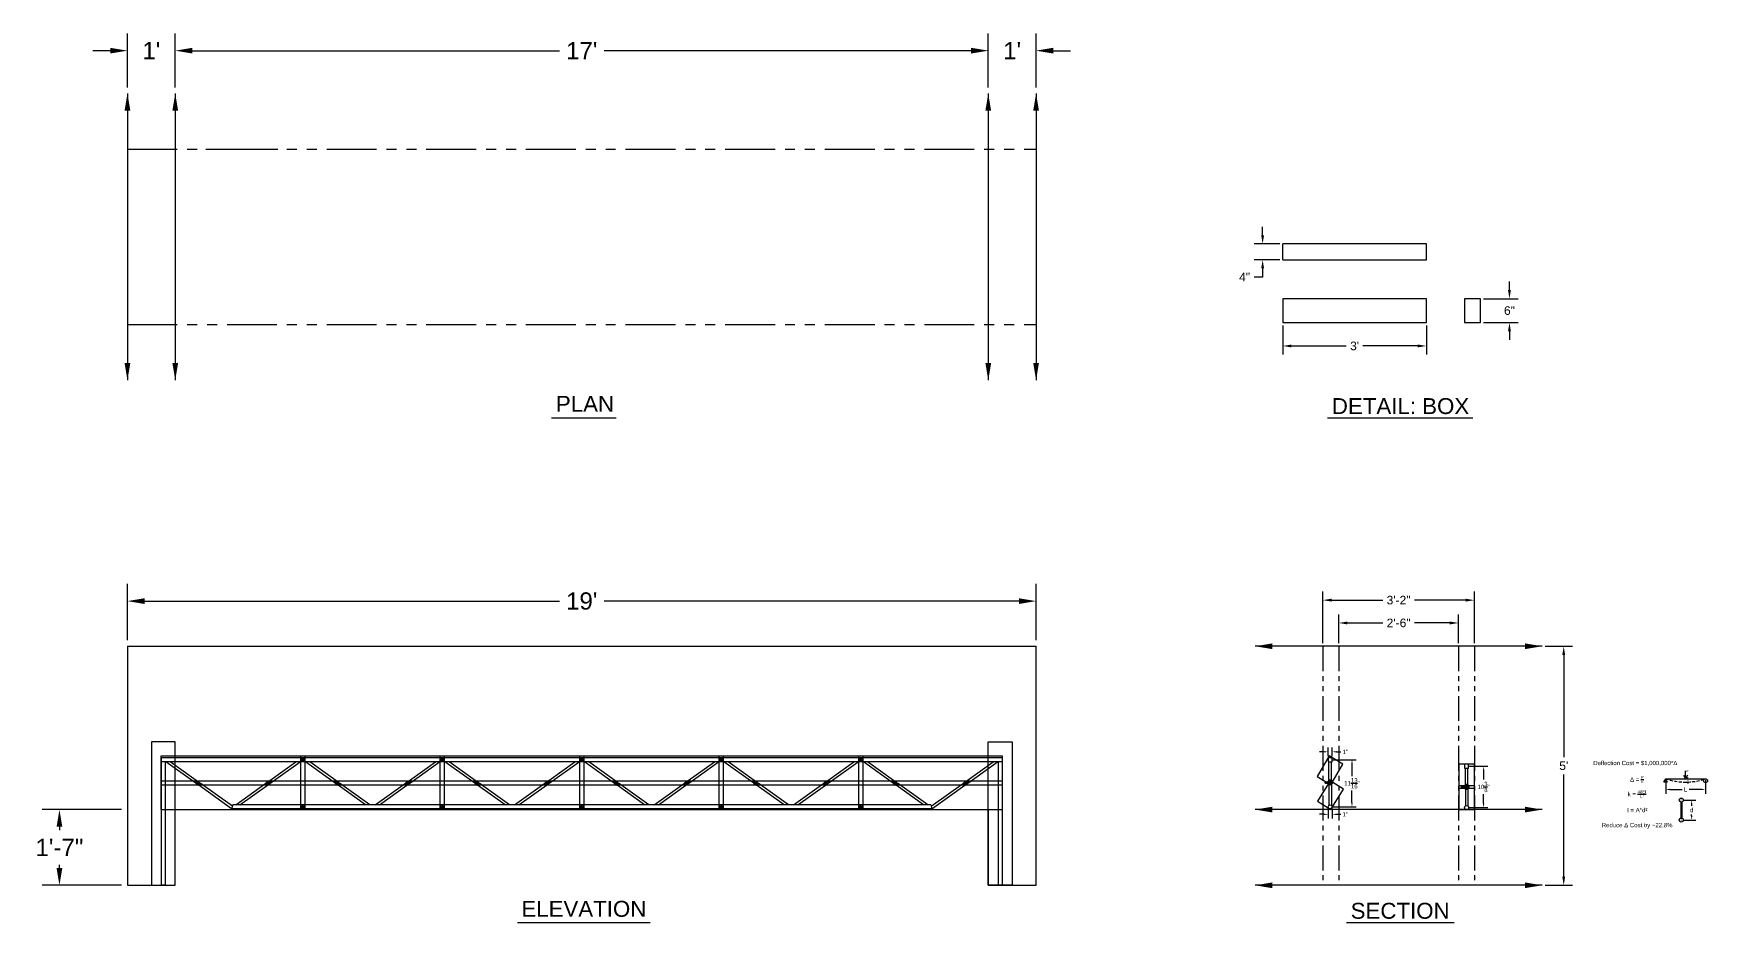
# Model space of a CAD drawing. Header units: inches. Extents: x -24 to 1089, y -9 to 214.
# Drawn here: x 669.2 to 1089.2, y -9.3 to 213.8 of the extents above; entities that cross this region are included whole.
import ezdxf

# ---------------------------------------------------------------- set-up
doc = ezdxf.new("R2010")
doc.units = ezdxf.units.IN
doc.header["$MEASUREMENT"] = 0
doc.linetypes.add('HIDDEN', pattern=[0.375, 0.25, -0.125])
doc.linetypes.add('PHANTOM2', pattern=[1.25, 0.625, -0.125, 0.125, -0.125, 0.125, -0.125])
for name, color, linetype in [('Bolt', 150, 'Continuous'), ('Box', 170, 'Continuous'), ('Chords', 10, 'Continuous'), ('Decking', 12, 'Continuous'), ('DeflPts', 130, 'Continuous'), ('Dims', 252, 'Continuous'), ('Laterals', 40, 'Continuous'), ('Legs', 32, 'Continuous'), ('Limits', 200, 'Continuous'), ('LoadPts', 90, 'Continuous'), ('Tendons', 20, 'Continuous'), ('Webbing', 50, 'Continuous')]:
    doc.layers.add(name, color=color, linetype=linetype)
doc.styles.add('ATTR', font='romans.shx', dxfattribs={"width": 0.8, "height": 0.011646})
doc.styles.get("Standard").update_dxf_attribs({"font": 'arial.ttf'})
doc.dimstyles.new('DimBig', dxfattribs={"dimtxt": 0.18, "dimasz": 0.18, "dimexe": 0.18, "dimexo": 0.0625, "dimgap": 0.09, "dimtad": 0, "dimtih": 1, "dimtoh": 1, "dimdec": 4, "dimzin": 0, "dimdsep": 46, "dimtxsty": 'Standard', "dimcen": 0.09, "dimadec": 0, "dimazin": 0, "dimtfac": 1, "dimtdec": 4, "dimtofl": 0, "dimtmove": 0, "dimatfit": 3, "dimfxl": 1, "dimtolj": 1, "dimtzin": 0, "dimarcsym": 0})

# ---------------------------------------------------------------- blocks, each defined once
blk = doc.blocks.new('*D27')
at = {"layer": 'Defpoints', "color": 0, "transparency": 16777216}
for p in [(1026.72, 65.84), (996.72, 60), (1026.72, 60)]:
    blk.add_point(p, dxfattribs=at)
at = {"layer": 'Dims', "color": 0, "lineweight": -2, "transparency": 16777216}
for p, q in [((996.72, 60.75), (996.72, 68)), ((1026.72, 60.75), (1026.72, 68)), ((998.88, 65.84), (1007.75, 65.84)), ((1024.56, 65.84), (1015.69, 65.84))]:
    blk.add_line(p, q, dxfattribs=at)
at = {"layer": 'Dims', "color": 0, "transparency": 16777216}
for points in [[(998.88, 66.2), (998.88, 65.48), (996.72, 65.84)], [(1024.56, 66.2), (1024.56, 65.48), (1026.72, 65.84)]]:
    blk.add_solid(points, dxfattribs=at)
at = {"layer": 'Dims', "color": 0, "transparency": 16777216, "insert": (1011.72, 65.84), "char_height": 2.16, "attachment_point": 5}
blk.add_mtext('\\A1;2\'-6"', dxfattribs=at)
blk = doc.blocks.new('*D28')
at = {"layer": 'Defpoints', "color": 0, "transparency": 16777216}
for p in [(1030.72, 71.57), (992.72, 60), (1030.72, 60)]:
    blk.add_point(p, dxfattribs=at)
at = {"layer": 'Dims', "color": 0, "lineweight": -2, "transparency": 16777216}
for p, q in [((992.72, 60.75), (992.72, 73.73)), ((994.88, 71.57), (1007.77, 71.57)), ((1028.56, 71.57), (1015.67, 71.57)), ((1030.72, 60.75), (1030.72, 73.73))]:
    blk.add_line(p, q, dxfattribs=at)
at = {"layer": 'Dims', "color": 0, "transparency": 16777216}
for points in [[(994.88, 71.93), (994.88, 71.21), (992.72, 71.57)], [(1028.56, 71.93), (1028.56, 71.21), (1030.72, 71.57)]]:
    blk.add_solid(points, dxfattribs=at)
at = {"layer": 'Dims', "color": 0, "transparency": 16777216, "insert": (1011.72, 71.57), "char_height": 2.16, "attachment_point": 5}
blk.add_mtext('\\A1;3\'-2"', dxfattribs=at)
blk = doc.blocks.new('*D31')
at = {"layer": 'Defpoints', "color": 0, "transparency": 16777216}
for p in [(920.75, 71.33), (692.75, 60), (920.75, 60)]:
    blk.add_point(p, dxfattribs=at)
at = {"layer": 'Dims', "color": 0, "lineweight": -2, "transparency": 16777216}
for p, q in [((692.75, 61.5), (692.75, 75.65)), ((920.75, 61.5), (920.75, 75.65)), ((697.07, 71.33), (801.13, 71.33)), ((916.43, 71.33), (812.38, 71.33))]:
    blk.add_line(p, q, dxfattribs=at)
at = {"layer": 'Dims', "color": 0, "transparency": 16777216}
for points in [[(697.07, 72.05), (697.07, 70.61), (692.75, 71.33)], [(916.43, 72.05), (916.43, 70.61), (920.75, 71.33)]]:
    blk.add_solid(points, dxfattribs=at)
at = {"layer": 'Dims', "color": 0, "transparency": 16777216, "insert": (806.75, 71.33), "char_height": 4.32, "attachment_point": 5}
blk.add_mtext("\\A1;19'", dxfattribs=at)
blk = doc.blocks.new('*D18')
at = {"layer": 'Defpoints', "color": 0, "transparency": 16777216}
for p in [(675.69, 19), (692.75, 19), (692.75, 0)]:
    blk.add_point(p, dxfattribs=at)
at = {"layer": 'Dims', "color": 0, "lineweight": -2, "transparency": 16777216}
for p, q in [((691.25, 19), (671.37, 19)), ((675.69, 14.68), (675.69, 13.83)), ((675.69, 4.32), (675.69, 5.17)), ((691.25, 0), (671.37, 0))]:
    blk.add_line(p, q, dxfattribs=at)
at = {"layer": 'Dims', "color": 0, "transparency": 16777216}
for points in [[(674.97, 14.68), (676.41, 14.68), (675.69, 19)], [(674.97, 4.32), (676.41, 4.32), (675.69, 0)]]:
    blk.add_solid(points, dxfattribs=at)
at = {"layer": 'Dims', "color": 0, "transparency": 16777216, "insert": (675.69, 9.5), "char_height": 4.32, "attachment_point": 5}
blk.add_mtext('\\A1;1\'-7"', dxfattribs=at)
blk = doc.blocks.new('*D20')
at = {"layer": 'Defpoints', "color": 0, "transparency": 16777216}
for p in [(1047.72, 60), (1047.72, 0), (1053.15, 0)]:
    blk.add_point(p, dxfattribs=at)
at = {"layer": 'Dims', "color": 0, "lineweight": -2, "transparency": 16777216}
for p, q in [((1048.47, 60), (1055.31, 60)), ((1053.15, 57.84), (1053.15, 32.18)), ((1053.15, 2.16), (1053.15, 27.82)), ((1048.47, 0), (1055.31, 0))]:
    blk.add_line(p, q, dxfattribs=at)
at = {"layer": 'Dims', "color": 0, "transparency": 16777216}
for points in [[(1052.79, 57.84), (1053.51, 57.84), (1053.15, 60)], [(1052.79, 2.16), (1053.51, 2.16), (1053.15, 0)]]:
    blk.add_solid(points, dxfattribs=at)
at = {"layer": 'Dims', "color": 0, "transparency": 16777216, "insert": (1053.15, 30), "char_height": 2.16, "attachment_point": 5}
blk.add_mtext("\\A1;5'", dxfattribs=at)
blk = doc.blocks.new('*D21')
at = {"layer": 'Defpoints', "color": 0, "transparency": 16777216}
for p in [(908.75, 209.49), (704.75, 198.76), (908.75, 198.76)]:
    blk.add_point(p, dxfattribs=at)
at = {"layer": 'Dims', "color": 0, "lineweight": -2, "transparency": 16777216}
for p, q in [((704.75, 200.26), (704.75, 213.81)), ((908.75, 200.26), (908.75, 213.81)), ((709.07, 209.49), (801.13, 209.49)), ((904.43, 209.49), (812.38, 209.49))]:
    blk.add_line(p, q, dxfattribs=at)
at = {"layer": 'Dims', "color": 0, "transparency": 16777216}
for points in [[(709.07, 210.21), (709.07, 208.77), (704.75, 209.49)], [(904.43, 210.21), (904.43, 208.77), (908.75, 209.49)]]:
    blk.add_solid(points, dxfattribs=at)
at = {"layer": 'Dims', "color": 0, "transparency": 16777216, "insert": (806.75, 209.49), "char_height": 4.32, "attachment_point": 5}
blk.add_mtext("\\A1;17'", dxfattribs=at)
blk = doc.blocks.new('*D22')
at = {"layer": 'Defpoints', "color": 0, "transparency": 16777216}
for p in [(920.75, 209.49), (908.75, 198.76), (920.75, 198.76)]:
    blk.add_point(p, dxfattribs=at)
at = {"layer": 'Dims', "color": 0, "lineweight": -2, "transparency": 16777216}
for p, q in [((908.75, 200.26), (908.75, 213.81)), ((920.75, 200.26), (920.75, 213.81)), ((904.43, 209.49), (900.11, 209.49)), ((925.07, 209.49), (929.39, 209.49))]:
    blk.add_line(p, q, dxfattribs=at)
at = {"layer": 'Dims', "color": 0, "transparency": 16777216}
for points in [[(904.43, 210.21), (904.43, 208.77), (908.75, 209.49)], [(925.07, 210.21), (925.07, 208.77), (920.75, 209.49)]]:
    blk.add_solid(points, dxfattribs=at)
at = {"layer": 'Dims', "color": 0, "transparency": 16777216, "insert": (914.75, 209.49), "char_height": 4.32, "attachment_point": 5}
blk.add_mtext("\\A1;1'", dxfattribs=at)
blk = doc.blocks.new('*D23')
at = {"layer": 'Defpoints', "color": 0, "transparency": 16777216}
for p in [(704.75, 209.49), (692.75, 198.76), (704.75, 198.76)]:
    blk.add_point(p, dxfattribs=at)
at = {"layer": 'Dims', "color": 0, "lineweight": -2, "transparency": 16777216}
for p, q in [((692.75, 200.26), (692.75, 213.81)), ((704.75, 200.26), (704.75, 213.81)), ((688.43, 209.49), (684.11, 209.49)), ((709.07, 209.49), (713.39, 209.49))]:
    blk.add_line(p, q, dxfattribs=at)
at = {"layer": 'Dims', "color": 0, "transparency": 16777216}
for points in [[(688.43, 210.21), (688.43, 208.77), (692.75, 209.49)], [(709.07, 210.21), (709.07, 208.77), (704.75, 209.49)]]:
    blk.add_solid(points, dxfattribs=at)
at = {"layer": 'Dims', "color": 0, "transparency": 16777216, "insert": (698.75, 209.49), "char_height": 4.32, "attachment_point": 5}
blk.add_mtext("\\A1;1'", dxfattribs=at)
blk = doc.blocks.new('*D24')
at = {"layer": 'Defpoints', "color": 0, "transparency": 16777216}
for p in [(1032.26, 147.24), (1032.26, 141.24), (1039.53, 141.24)]:
    blk.add_point(p, dxfattribs=at)
at = {"layer": 'Dims', "color": 0, "lineweight": -2, "transparency": 16777216}
for p, q in [((1039.53, 149.4), (1039.53, 151.56)), ((1033.01, 147.24), (1041.69, 147.24)), ((1033.01, 141.24), (1041.69, 141.24)), ((1039.53, 139.08), (1039.53, 136.92))]:
    blk.add_line(p, q, dxfattribs=at)
at = {"layer": 'Dims', "color": 0, "transparency": 16777216}
for points in [[(1039.17, 149.4), (1039.89, 149.4), (1039.53, 147.24)], [(1039.17, 139.08), (1039.89, 139.08), (1039.53, 141.24)]]:
    blk.add_solid(points, dxfattribs=at)
at = {"layer": 'Dims', "color": 0, "transparency": 16777216, "insert": (1039.53, 144.24), "char_height": 2.16, "attachment_point": 5}
blk.add_mtext('\\A1;6"', dxfattribs=at)
blk = doc.blocks.new('*D25')
at = {"layer": 'Defpoints', "color": 0, "transparency": 16777216}
for p in [(982.68, 141.24), (1018.68, 141.24), (1018.68, 135.37)]:
    blk.add_point(p, dxfattribs=at)
at = {"layer": 'Dims', "color": 0, "lineweight": -2, "transparency": 16777216}
for p, q in [((982.68, 140.49), (982.68, 133.21)), ((1018.68, 140.49), (1018.68, 133.21)), ((984.84, 135.37), (998.6, 135.37)), ((1016.52, 135.37), (1002.75, 135.37))]:
    blk.add_line(p, q, dxfattribs=at)
at = {"layer": 'Dims', "color": 0, "transparency": 16777216}
for points in [[(984.84, 135.73), (984.84, 135.01), (982.68, 135.37)], [(1016.52, 135.73), (1016.52, 135.01), (1018.68, 135.37)]]:
    blk.add_solid(points, dxfattribs=at)
at = {"layer": 'Dims', "color": 0, "transparency": 16777216, "insert": (1000.68, 135.37), "char_height": 2.16, "attachment_point": 5}
blk.add_mtext("\\A1;3'", dxfattribs=at)
blk = doc.blocks.new('*D26')
at = {"layer": 'Defpoints', "color": 0, "transparency": 16777216}
for p in [(982.68, 160.98), (977.6, 156.98), (982.68, 156.98)]:
    blk.add_point(p, dxfattribs=at)
at = {"layer": 'Dims', "color": 0, "lineweight": -2, "transparency": 16777216}
for p, q in [((977.6, 163.14), (977.6, 165.3)), ((981.93, 160.98), (975.44, 160.98)), ((981.93, 156.98), (975.44, 156.98)), ((977.6, 152.66), (975.44, 152.66)), ((977.6, 154.82), (977.6, 152.66))]:
    blk.add_line(p, q, dxfattribs=at)
at = {"layer": 'Dims', "color": 0, "transparency": 16777216}
for points in [[(977.24, 163.14), (977.96, 163.14), (977.6, 160.98)], [(977.24, 154.82), (977.96, 154.82), (977.6, 156.98)]]:
    blk.add_solid(points, dxfattribs=at)
at = {"layer": 'Dims', "color": 0, "transparency": 16777216, "insert": (973.07, 152.66), "char_height": 2.16, "attachment_point": 5}
blk.add_mtext('\\A1;4"', dxfattribs=at)
blk = doc.blocks.new('boxshort')
at = {"layer": 'Box'}
for p, q in [((-2, 3), (-2, -3)), ((2, 3), (-2, 3)), ((2, -3), (2, 3)), ((-2, -3), (2, -3))]:
    blk.add_line(p, q, dxfattribs=at)
blk = doc.blocks.new('boxlong')
at = {"layer": 'Box'}
for p, q in [((18, 3), (-18, 3)), ((-18, 3), (-18, -3)), ((18, -3), (18, 3)), ((-18, -3), (18, -3))]:
    blk.add_line(p, q, dxfattribs=at)
blk = doc.blocks.new('boxmedium')
at = {"layer": 'Box'}
for p, q in [((18, 2), (-18, 2)), ((-18, -2), (-18, 2)), ((18, -2), (18, 2)), ((-18, -2), (18, -2))]:
    blk.add_line(p, q, dxfattribs=at)
blk = doc.blocks.new('bolt')
for p, q in [((-0.268, -0.24375), (-0.268, 0.24375)), ((-0.238, 0.1625), (-0.02975, 0.1625)), ((-0.03, -0.325), (-0.03, 0.325)), ((0, 0.25625), (-0.03, 0.25625)), ((0, 0.1875), (1.45, 0.1875)), ((0.5, 0.1875), (0.5, -0.1875)), ((1.45, -0.1875), (1.45, 0.1875)), ((1.45, 0.1875), (1.5, 0.1375)), ((1.5, 0.1375), (1.5, -0.1375)), ((-0.238, -0.1625), (-0.02975, -0.1625)), ((0, -0.25625), (-0.03, -0.25625)), ((1.45, -0.1875), (0, -0.1875)), ((1.5, -0.1375), (1.45, -0.1875))]:
    blk.add_line(p, q)
at = {"linetype": 'HIDDEN'}
for p, q in [((1.448697, 0.1375), (0.5, 0.1375)), ((0.5, -0.1375), (1.448697, -0.1375))]:
    blk.add_line(p, q, dxfattribs=at)
for points in [[(-0.238, 0.325), (-0.03, 0.325)], [(0, 0.25625), (0, -0.25625)], [(-0.03, -0.325), (-0.238, -0.325)]]:
    blk.add_lwpolyline(points)
for centre, radius, start, end in [((0.1871, 0), 0.4551, 159.08, 200.92), ((-0.142974, 0.24375), 0.125025, 139.4683, 220.5318), ((-0.142974, -0.24375), 0.125025, 139.4683, 220.5317)]:
    blk.add_arc(centre, radius, start, end)
at = {"style": 'ATTR', "width": 0.8, "flags": 9}
blk.add_attdef('ESTCODE', (0, 0), '', height=0.000254, dxfattribs=at)
blk = doc.blocks.new('nut')
at = {"layer": 'Bolt'}
for p, q in [((0, -0.24), (0, 0.24)), ((0.03, 0.32), (0.3, 0.32)), ((0.3, 0.16), (0.03, 0.16)), ((0.33, -0.24), (0.33, 0.24)), ((0.03, -0.16), (0.3, -0.16)), ((0.3, -0.32), (0.03, -0.32))]:
    blk.add_line(p, q, dxfattribs=at)
for centre, radius, start, end in [((0.13, 0.24), 0.125, 139.4683, 220.5318), ((0.46, 0), 0.455, 159.08, 200.92), ((0.2, 0.24), 0.125, 319.4682, 40.5317), ((-0.13, 0), 0.455, 339.08, 20.92), ((0.13, -0.24), 0.125, 139.4683, 220.5317), ((0.2, -0.24), 0.125, 319.4683, 40.5317)]:
    blk.add_arc(centre, radius, start, end, dxfattribs=at)
blk = doc.blocks.new('*D34')
at = {"layer": 'Defpoints', "color": 0, "transparency": 16777216}
for p in [(1028.79, 29.87), (1028.79, 19.5), (1033.05, 19.5)]:
    blk.add_point(p, dxfattribs=at)
at = {"layer": 'Dims', "color": 0, "lineweight": -2, "transparency": 16777216}
for p, q in [((1029.16, 29.87), (1034.13, 29.87)), ((1033.05, 28.79), (1033.05, 26.52)), ((1033.05, 20.58), (1033.05, 22.85)), ((1029.16, 19.5), (1034.13, 19.5))]:
    blk.add_line(p, q, dxfattribs=at)
at = {"layer": 'Dims', "color": 0, "transparency": 16777216}
for points in [[(1032.87, 28.79), (1033.23, 28.79), (1033.05, 29.87)], [(1032.87, 20.58), (1033.23, 20.58), (1033.05, 19.5)]]:
    blk.add_solid(points, dxfattribs=at)
at = {"layer": 'Dims', "color": 0, "transparency": 16777216, "insert": (1033.05, 24.68), "char_height": 1.08, "attachment_point": 5}
blk.add_mtext('\\A1;10{\\H1.000000x;\\S3/8;}"', dxfattribs=at)
blk = doc.blocks.new('*D35')
at = {"layer": 'Defpoints', "color": 0, "transparency": 16777216}
for p in [(994.56, 31.51), (994.56, 19.69), (1000.02, 19.69)]:
    blk.add_point(p, dxfattribs=at)
at = {"layer": 'Dims', "color": 0, "lineweight": -2, "transparency": 16777216}
for p, q in [((994.94, 31.51), (1001.1, 31.51)), ((1000.02, 30.43), (1000.02, 27.42)), ((1000.02, 20.77), (1000.02, 23.78)), ((994.94, 19.69), (1001.1, 19.69))]:
    blk.add_line(p, q, dxfattribs=at)
at = {"layer": 'Dims', "color": 0, "transparency": 16777216}
for points in [[(999.84, 30.43), (1000.2, 30.43), (1000.02, 31.51)], [(999.84, 20.77), (1000.2, 20.77), (1000.02, 19.69)]]:
    blk.add_solid(points, dxfattribs=at)
at = {"layer": 'Dims', "color": 0, "transparency": 16777216, "insert": (1000.02, 25.6), "char_height": 1.08, "attachment_point": 5}
blk.add_mtext('\\A1;11{\\H1.000000x;\\S13/16;}"', dxfattribs=at)
blk = doc.blocks.new('*D39')
at = {"layer": 'DeflPts', "color": 0, "lineweight": -2, "transparency": 16777216}
for p, q in [((1083.79, 26.73), (1084.47, 26.73)), ((1083.79, 25.89), (1084.47, 25.89)), ((1084.29, 26.91), (1084.29, 27.09)), ((1084.29, 25.71), (1084.29, 25.53))]:
    blk.add_line(p, q, dxfattribs=at)
at = {"layer": 'DeflPts', "color": 0, "transparency": 16777216}
for points in [[(1084.26, 26.91), (1084.32, 26.91), (1084.29, 26.73)], [(1084.26, 25.71), (1084.32, 25.71), (1084.29, 25.89)]]:
    blk.add_solid(points, dxfattribs=at)
at = {"layer": 'Defpoints', "color": 0, "transparency": 16777216}
for p in [(1083.73, 26.73), (1083.73, 25.89), (1084.29, 25.89)]:
    blk.add_point(p, dxfattribs=at)
at = {"layer": 'DeflPts', "color": 0, "transparency": 16777216, "insert": (1084.29, 26.31), "char_height": 0.5, "attachment_point": 5}
blk.add_mtext('\\A1;Δ', dxfattribs=at)
blk = doc.blocks.new('*D42')
at = {"layer": 'Defpoints', "color": 0, "transparency": 16777216}
for p in [(1078.73, 26.73), (1088.73, 26.73), (1088.73, 24.06)]:
    blk.add_point(p, dxfattribs=at)
at = {"layer": 'Dims', "color": 0, "lineweight": -2, "transparency": 16777216}
for p, q in [((1078.73, 26.36), (1078.73, 22.98)), ((1088.73, 26.36), (1088.73, 22.98)), ((1079.81, 24.06), (1082.85, 24.06)), ((1087.65, 24.06), (1084.61, 24.06))]:
    blk.add_line(p, q, dxfattribs=at)
at = {"layer": 'Dims', "color": 0, "transparency": 16777216}
for points in [[(1079.81, 24.24), (1079.81, 23.88), (1078.73, 24.06)], [(1087.65, 24.24), (1087.65, 23.88), (1088.73, 24.06)]]:
    blk.add_solid(points, dxfattribs=at)
at = {"layer": 'Dims', "color": 0, "transparency": 16777216, "insert": (1083.73, 24.06), "char_height": 1.08, "attachment_point": 5}
blk.add_mtext('\\A1;L', dxfattribs=at)
blk = doc.blocks.new('*D43')
at = {"layer": 'Chords', "color": 0, "lineweight": -2, "transparency": 16777216}
for p, q in [((1083.02, 21.38), (1086.33, 21.38)), ((1085.25, 20.3), (1085.25, 19.97)), ((1085.25, 17.46), (1085.25, 17.79)), ((1083.02, 16.38), (1086.33, 16.38))]:
    blk.add_line(p, q, dxfattribs=at)
at = {"layer": 'Chords', "color": 0, "transparency": 16777216}
for points in [[(1085.07, 20.3), (1085.43, 20.3), (1085.25, 21.38)], [(1085.07, 17.46), (1085.43, 17.46), (1085.25, 16.38)]]:
    blk.add_solid(points, dxfattribs=at)
at = {"layer": 'Defpoints', "color": 0, "transparency": 16777216}
for p in [(1082.64, 21.38), (1082.64, 16.38), (1085.25, 16.38)]:
    blk.add_point(p, dxfattribs=at)
at = {"layer": 'Chords', "color": 0, "transparency": 16777216, "insert": (1085.25, 18.88), "char_height": 1.08, "attachment_point": 5}
blk.add_mtext('\\A1;d', dxfattribs=at)
blk = doc.blocks.new('0d375 Bolt Hexfinished Pv')
blk.add_lwpolyline([(0, 0.325), (0.281458, 0.1625), (0.281458, -0.1625), (0, -0.325), (-0.281458, -0.1625), (-0.281458, 0.1625)], close=True)
for radius in [0.281459, 0.1875]:
    blk.add_circle((0, 0), radius)
for start, end in [(159.2494, 186.8604), (113.1597, 137.2755), (66.27382, 91.43475), (25.01643, 44.54282), (340.6969, 5.1062), (206.8165, 228.1121), (247.7162, 270.4735), (295.5824, 320.2457)]:
    blk.add_arc((0, 0), 0.158445, start, end)
blk.add_point((0, 0))
at = {"style": 'ATTR', "width": 0.8, "flags": 9}
blk.add_attdef('ESTCODE', (0, 0), '', height=0.000163, dxfattribs=at)
blk = doc.blocks.new('*D45')
at = {"layer": 'Defpoints', "color": 0, "transparency": 16777216}
for p in [(994.06, 32.01), (995.06, 33.5), (995.06, 32.01)]:
    blk.add_point(p, dxfattribs=at)
at = {"layer": 'Dims', "color": 0, "lineweight": -2, "transparency": 16777216}
for p, q in [((994.06, 32.39), (994.06, 34.58)), ((995.06, 32.39), (995.06, 34.58)), ((992.98, 33.5), (991.9, 33.5)), ((996.14, 33.5), (997.22, 33.5))]:
    blk.add_line(p, q, dxfattribs=at)
at = {"layer": 'Dims', "color": 0, "transparency": 16777216}
for points in [[(992.98, 33.68), (992.98, 33.32), (994.06, 33.5)], [(996.14, 33.68), (996.14, 33.32), (995.06, 33.5)]]:
    blk.add_solid(points, dxfattribs=at)
at = {"layer": 'Dims', "color": 0, "transparency": 16777216, "insert": (998.33, 33.5), "char_height": 1.08, "attachment_point": 5}
blk.add_mtext('\\A1;1"', dxfattribs=at)
blk = doc.blocks.new('*D46')
at = {"layer": 'Defpoints', "color": 0, "transparency": 16777216}
for p in [(994.06, 19.72), (995.06, 19.69), (995.06, 17.81)]:
    blk.add_point(p, dxfattribs=at)
at = {"layer": 'Dims', "color": 0, "lineweight": -2, "transparency": 16777216}
for p, q in [((992.98, 17.81), (991.9, 17.81)), ((994.06, 19.35), (994.06, 16.73)), ((995.06, 19.31), (995.06, 16.73)), ((996.14, 17.81), (997.22, 17.81))]:
    blk.add_line(p, q, dxfattribs=at)
at = {"layer": 'Dims', "color": 0, "transparency": 16777216}
for points in [[(992.98, 17.99), (992.98, 17.63), (994.06, 17.81)], [(996.14, 17.99), (996.14, 17.63), (995.06, 17.81)]]:
    blk.add_solid(points, dxfattribs=at)
at = {"layer": 'Dims', "color": 0, "transparency": 16777216, "insert": (998.33, 17.81), "char_height": 1.08, "attachment_point": 5}
blk.add_mtext('\\A1;1"', dxfattribs=at)

msp = doc.modelspace()

# ---------------------------------------------------------------- linework, layer by layer
at = {"layer": 'Box'}
for p, q in [((701.25262, 25.25041), (701.25262, 32.45276)), ((701.25262, 32.45276), (737.25262, 32.45276)), ((736.25262, 25.25041), (736.25262, 32.45276)), ((736.25262, 32.45276), (772.25262, 32.45276)), ((737.25262, 32.45276), (737.25262, 25.25041)), ((771.25262, 25.25041), (771.25262, 32.45276)), ((771.25262, 32.45276), (807.25262, 32.45276)), ((772.25262, 32.45276), (772.25262, 25.25041)), ((806.25262, 25.25041), (806.25262, 32.45276)), ((806.25262, 32.45276), (842.25262, 32.45276)), ((807.25262, 32.45276), (807.25262, 25.25041)), ((841.25262, 25.25041), (841.25262, 32.45276)), ((841.25262, 32.45276), (877.25262, 32.45276)), ((842.25262, 32.45276), (842.25262, 25.25041)), ((876.25262, 25.25041), (876.25262, 32.45276)), ((876.25262, 32.45276), (912.25262, 32.45276)), ((877.25262, 32.45276), (877.25262, 25.25041)), ((912.25262, 32.45276), (912.25262, 25.25041)), ((701.25262, 19), (701.25262, 26.20793)), ((701.25262, 26.20793), (737.25262, 26.20793)), ((701.25262, 25.25041), (737.25262, 25.25041)), ((736.25262, 19), (736.25262, 26.20793)), ((736.25262, 26.20793), (772.25262, 26.20793)), ((736.25262, 25.25041), (772.25262, 25.25041)), ((737.25262, 26.20793), (737.25262, 19)), ((771.25262, 19), (771.25262, 26.20793)), ((771.25262, 26.20793), (807.25262, 26.20793)), ((771.25262, 25.25041), (807.25262, 25.25041)), ((772.25262, 26.20793), (772.25262, 19)), ((806.25262, 19), (806.25262, 26.20793)), ((806.25262, 26.20793), (842.25262, 26.20793)), ((806.25262, 25.25041), (842.25262, 25.25041)), ((807.25262, 26.20793), (807.25262, 19)), ((841.25262, 19), (841.25262, 26.20793)), ((841.25262, 26.20793), (877.25262, 26.20793)), ((841.25262, 25.25041), (877.25262, 25.25041)), ((842.25262, 26.20793), (842.25262, 19)), ((876.25262, 19), (876.25262, 26.20793)), ((876.25262, 26.20793), (912.25262, 26.20793)), ((876.25262, 25.25041), (912.25262, 25.25041)), ((877.25262, 26.20793), (877.25262, 19)), ((912.25262, 26.20793), (912.25262, 19)), ((701.25262, 19), (737.25262, 19)), ((736.25262, 19), (772.25262, 19)), ((771.25262, 19), (807.25262, 19)), ((806.25262, 19), (842.25262, 19)), ((841.25262, 19), (877.25262, 19)), ((876.25262, 19), (912.25262, 19))]:
    msp.add_line(p, q, dxfattribs=at)
at = {"layer": 'Chords'}
for p, q in [((710.01473, 26.33472), (709.65068, 25.82669)), ((710.39529, 25.29313), (709.65068, 25.82669)), ((710.11633, 26.26192), (709.75229, 25.75388)), ((710.75933, 25.80116), (710.01473, 26.33472)), ((710.75933, 25.80116), (710.39529, 25.29313)), ((727.74591, 25.80116), (728.49051, 26.33472)), ((727.74591, 25.80116), (728.10995, 25.29313)), ((728.10995, 25.29313), (728.85455, 25.82669)), ((728.3889, 26.26192), (728.75294, 25.75388)), ((728.49051, 26.33472), (728.85455, 25.82669)), ((745.01473, 26.33472), (744.65068, 25.82669)), ((745.39529, 25.29313), (744.65068, 25.82669)), ((745.11633, 26.26192), (744.75229, 25.75388)), ((745.75933, 25.80116), (745.01473, 26.33472)), ((745.75933, 25.80116), (745.39529, 25.29313)), ((762.74591, 25.80116), (763.49051, 26.33472)), ((762.74591, 25.80116), (763.10995, 25.29313)), ((763.10995, 25.29313), (763.85455, 25.82669)), ((763.3889, 26.26192), (763.75294, 25.75388)), ((763.49051, 26.33472), (763.85455, 25.82669)), ((780.01473, 26.33472), (779.65068, 25.82669)), ((780.39529, 25.29313), (779.65068, 25.82669)), ((780.11633, 26.26192), (779.75229, 25.75388)), ((780.75933, 25.80116), (780.01473, 26.33472)), ((780.75933, 25.80116), (780.39529, 25.29313)), ((797.74591, 25.80116), (798.49051, 26.33472)), ((797.74591, 25.80116), (798.10995, 25.29313)), ((798.10995, 25.29313), (798.85455, 25.82669)), ((798.3889, 26.26192), (798.75294, 25.75388)), ((798.49051, 26.33472), (798.85455, 25.82669)), ((815.01473, 26.33472), (814.65068, 25.82669)), ((815.39529, 25.29313), (814.65068, 25.82669)), ((815.11633, 26.26192), (814.75229, 25.75388)), ((815.75933, 25.80116), (815.01473, 26.33472)), ((815.75933, 25.80116), (815.39529, 25.29313)), ((832.74591, 25.80116), (833.49051, 26.33472)), ((832.74591, 25.80116), (833.10995, 25.29313)), ((833.10995, 25.29313), (833.85455, 25.82669)), ((833.3889, 26.26192), (833.75294, 25.75388)), ((833.49051, 26.33472), (833.85455, 25.82669)), ((850.01473, 26.33472), (849.65068, 25.82669)), ((850.39529, 25.29313), (849.65068, 25.82669)), ((850.11633, 26.26192), (849.75229, 25.75388)), ((850.75933, 25.80116), (850.01473, 26.33472)), ((850.75933, 25.80116), (850.39529, 25.29313)), ((867.74591, 25.80116), (868.49051, 26.33472)), ((867.74591, 25.80116), (868.10995, 25.29313)), ((868.10995, 25.29313), (868.85455, 25.82669)), ((868.3889, 26.26192), (868.75294, 25.75388)), ((868.49051, 26.33472), (868.85455, 25.82669)), ((885.01473, 26.33472), (884.65068, 25.82669)), ((885.39529, 25.29313), (884.65068, 25.82669)), ((885.11633, 26.26192), (884.75229, 25.75388)), ((885.75933, 25.80116), (885.01473, 26.33472)), ((885.75933, 25.80116), (885.39529, 25.29313)), ((902.74591, 25.80116), (903.49051, 26.33472)), ((902.74591, 25.80116), (903.10995, 25.29313)), ((903.10995, 25.29313), (903.85455, 25.82669)), ((903.3889, 26.26192), (903.75294, 25.75388)), ((903.49051, 26.33472), (903.85455, 25.82669)), ((994.87598, 26.38663), (994.25098, 26.38663)), ((994.25098, 26.26163), (994.25098, 26.38663)), ((994.31348, 26.26163), (994.25098, 26.26163)), ((994.31348, 25.4706), (994.31348, 26.26163)), ((994.43848, 25.4706), (994.31348, 25.4706)), ((994.43848, 25.4706), (994.43848, 26.26163)), ((994.68848, 26.26163), (994.43848, 26.26163)), ((994.68848, 26.26163), (994.68848, 25.4706)), ((994.68848, 25.4706), (994.81348, 25.4706)), ((994.81348, 25.4706), (994.81348, 26.26163)), ((994.87598, 26.26163), (994.81348, 26.26163)), ((994.87598, 26.38663), (994.87598, 26.26163)), ((1029.10089, 25.2867), (1028.47589, 25.2867)), ((1028.47589, 25.1617), (1028.47589, 25.2867)), ((1029.10089, 25.2867), (1029.10089, 25.1617)), ((1028.53839, 25.1617), (1028.47589, 25.1617)), ((1028.53839, 24.37066), (1028.53839, 25.1617)), ((1028.66339, 24.37066), (1028.53839, 24.37066)), ((1028.66339, 24.37066), (1028.66339, 25.1617)), ((1028.91339, 25.1617), (1028.66339, 25.1617)), ((1028.91339, 25.1617), (1028.91339, 24.37066)), ((1028.91339, 24.37066), (1029.03839, 24.37066)), ((1029.03839, 24.37066), (1029.03839, 25.1617)), ((1029.10089, 25.1617), (1029.03839, 25.1617)), ((719.18987, 20.18895), (718.87258, 19.18895)), ((894.63265, 19.18895), (718.87258, 19.18895)), ((894.31537, 20.18895), (719.18987, 20.18895)), ((736.75262, 20.18895), (736.75262, 19.18895)), ((771.75262, 20.18895), (771.75262, 19.18895)), ((806.75262, 20.18895), (806.75262, 19.18895)), ((841.75262, 20.18895), (841.75262, 19.18895)), ((876.75262, 20.18895), (876.75262, 19.18895)), ((894.31537, 20.18895), (894.63265, 19.18895))]:
    msp.add_line(p, q, dxfattribs=at)
at = {"layer": 'Chords', "linetype": 'HIDDEN', "ltscale": 0.25}
for p, q in [((994.34473, 25.9706), (994.31348, 26.00185)), ((994.34473, 25.5956), (994.31348, 25.56435)), ((994.34473, 25.9706), (994.43848, 25.9706)), ((994.34473, 25.5956), (994.43848, 25.5956)), ((994.78223, 25.9706), (994.68848, 25.9706)), ((994.78223, 25.5956), (994.68848, 25.5956)), ((994.78223, 25.9706), (994.81348, 26.00185)), ((994.78223, 25.5956), (994.81348, 25.56435)), ((1028.56964, 24.87066), (1028.53839, 24.90191)), ((1028.56964, 24.49566), (1028.53839, 24.46441)), ((1028.56964, 24.87066), (1028.66339, 24.87066)), ((1028.56964, 24.49566), (1028.66339, 24.49566)), ((1029.00714, 24.87066), (1028.91339, 24.87066)), ((1029.00714, 24.49566), (1028.91339, 24.49566)), ((1029.00714, 24.87066), (1029.03839, 24.90191)), ((1029.00714, 24.49566), (1029.03839, 24.46441))]:
    msp.add_line(p, q, dxfattribs=at)
at = {"layer": 'Chords'}
for centre, radius in [((710.32329, 25.72917), 0.1875), ((728.18194, 25.72917), 0.1875), ((745.32329, 25.72917), 0.1875), ((763.18194, 25.72917), 0.1875), ((780.32329, 25.72917), 0.1875), ((798.18194, 25.72917), 0.1875), ((815.32329, 25.72917), 0.1875), ((833.18194, 25.72917), 0.1875), ((850.32329, 25.72917), 0.1875), ((868.18194, 25.72917), 0.1875), ((885.32329, 25.72917), 0.1875), ((903.18194, 25.72917), 0.1875), ((994.56348, 19.68895), 0.5), ((1028.78839, 19.49566), 0.5)]:
    msp.add_circle(centre, radius, dxfattribs=at)
at = {"layer": 'Decking'}
for p, q in [((912.25262, 32.01238), (701.25262, 32.01238)), ((701.25262, 32.01238), (701.25262, 31.01238)), ((912.25262, 31.01238), (701.25262, 31.01238)), ((736.75262, 32.01238), (736.75262, 31.01238)), ((771.75262, 32.01238), (771.75262, 31.01238)), ((806.75262, 32.01238), (806.75262, 31.01238)), ((841.75262, 32.01238), (841.75262, 31.01238)), ((876.75262, 32.01238), (876.75262, 31.01238)), ((912.25262, 32.01238), (912.25262, 31.01238)), ((994.06348, 32.01238), (994.06348, 31.01238)), ((995.06348, 32.01238), (994.06348, 32.01238)), ((994.06348, 31.01238), (995.06348, 31.01238)), ((995.06348, 31.01238), (995.06348, 32.01238)), ((1028.28839, 30.37066), (1028.28839, 29.37066)), ((1029.28839, 30.37066), (1028.28839, 30.37066)), ((1029.28839, 29.37066), (1029.28839, 30.37066)), ((1028.28839, 29.37066), (1029.28839, 29.37066))]:
    msp.add_line(p, q, dxfattribs=at)
at = {"layer": 'Dims'}
for p, q in [((799.16469, 117.33475), (815.38814, 117.33475)), ((993.90436, 117.33475), (1030.33986, 117.33475)), ((790.63432, -9.34945), (823.91851, -9.34945)), ((998.61951, -9.34945), (1025.62471, -9.34945))]:
    msp.add_line(p, q, dxfattribs=at)
at = {"layer": 'Laterals'}
for p, q in [((994.25098, 25.17956), (994.25098, 20.07927)), ((994.87598, 25.17956), (994.87598, 20.07927)), ((1028.47589, 24.07963), (1028.47589, 19.88597)), ((1029.10089, 24.07963), (1029.10089, 19.88597))]:
    msp.add_line(p, q, dxfattribs=at)
at = {"layer": 'Legs'}
for p, q in [((701.25262, 31.01238), (701.25262, 0)), ((702.25262, 31.01238), (702.25262, 0)), ((911.25262, 31.01238), (911.25262, 0)), ((912.25262, 31.01238), (912.25262, 0)), ((702.25262, 0), (701.25262, 0)), ((911.25262, 0), (912.25262, 0))]:
    msp.add_line(p, q, dxfattribs=at)
at = {"layer": 'Limits'}
for p, q in [((692.75262, 198.75928), (692.75262, 126.75928)), ((704.75262, 198.75928), (704.75262, 126.75928)), ((908.75262, 198.75928), (908.75262, 126.75928)), ((920.75262, 198.75928), (920.75262, 126.75928)), ((712.45317, 184.75928), (730.45317, 184.75928)), ((692.75262, 60), (920.75262, 60)), ((692.75262, 60), (692.75262, 0)), ((920.75262, 0), (920.75262, 60)), ((1047.72267, 60), (975.72267, 60)), ((704.75262, 0), (704.75262, 19)), ((704.75262, 19), (908.75262, 19)), ((908.75262, 19), (908.75262, 0)), ((1047.72267, 19), (975.72267, 19)), ((692.75262, 0), (704.75262, 0)), ((908.75262, 0), (920.75262, 0)), ((1047.72267, 0), (975.72267, 0))]:
    msp.add_line(p, q, dxfattribs=at)
at = {"layer": 'Limits', "linetype": 'PHANTOM2', "ltscale": 20}
for p, q in [((692.75262, 184.75928), (920.75262, 184.75928)), ((692.75262, 140.75928), (920.75262, 140.75928))]:
    msp.add_line(p, q, dxfattribs=at)
at = {"layer": 'Limits', "linetype": 'PHANTOM2', "ltscale": 10}
for p, q in [((992.72267, 60), (992.72267, 0)), ((996.72267, 60), (996.72267, 0)), ((1026.72267, 60), (1026.72267, 0)), ((1030.72267, 60), (1030.72267, 0))]:
    msp.add_line(p, q, dxfattribs=at)
at = {"layer": 'Limits'}
for points in [[(693.47262, 194.43928), (692.75262, 198.75928), (692.03262, 194.43928)], [(704.03262, 194.43928), (704.75262, 198.75928), (705.47262, 194.43928)], [(909.47262, 194.43928), (908.75262, 198.75928), (908.03262, 194.43928)], [(921.47262, 194.43928), (920.75262, 198.75928), (920.03262, 194.43928)], [(693.47262, 131.07928), (692.75262, 126.75928), (692.03262, 131.07928)], [(704.03262, 131.07928), (704.75262, 126.75928), (705.47262, 131.07928)], [(909.47262, 131.07928), (908.75262, 126.75928), (908.03262, 131.07928)], [(921.47262, 131.07928), (920.75262, 126.75928), (920.03262, 131.07928)], [(980.04267, 59.28), (975.72267, 60), (980.04267, 60.72)], [(1043.40267, 59.28), (1047.72267, 60), (1043.40267, 60.72)], [(980.04267, 18.28), (975.72267, 19), (980.04267, 19.72)], [(1043.40267, 18.28), (1047.72267, 19), (1043.40267, 19.72)], [(980.04267, -0.72), (975.72267, 0), (980.04267, 0.72)], [(1043.40267, -0.72), (1047.72267, 0), (1043.40267, 0.72)]]:
    msp.add_solid(points, dxfattribs=at)
at = {"layer": 'LoadPts', "linetype": 'HIDDEN', "ltscale": 0.5}
for p, q in [((710.2513, 26.1652), (709.88725, 25.65717)), ((728.25394, 26.1652), (728.61798, 25.65717)), ((745.2513, 26.1652), (744.88725, 25.65717)), ((763.25394, 26.1652), (763.61798, 25.65717)), ((780.2513, 26.1652), (779.88725, 25.65717)), ((798.25394, 26.1652), (798.61798, 25.65717)), ((815.2513, 26.1652), (814.88725, 25.65717)), ((833.25394, 26.1652), (833.61798, 25.65717)), ((850.2513, 26.1652), (849.88725, 25.65717)), ((868.25394, 26.1652), (868.61798, 25.65717)), ((885.2513, 26.1652), (884.88725, 25.65717)), ((903.25394, 26.1652), (903.61798, 25.65717))]:
    msp.add_line(p, q, dxfattribs=at)
at = {"layer": 'LoadPts'}
for p, q in [((709.88725, 25.65717), (710.63186, 25.12361)), ((710.2513, 26.1652), (710.9959, 25.63164)), ((710.89429, 25.70445), (710.53025, 25.19642)), ((710.9959, 25.63164), (710.63186, 25.12361)), ((728.25394, 26.1652), (727.50934, 25.63164)), ((727.50934, 25.63164), (727.87338, 25.12361)), ((727.61094, 25.70445), (727.97498, 25.19642)), ((728.61798, 25.65717), (727.87338, 25.12361)), ((744.88725, 25.65717), (745.63186, 25.12361)), ((745.2513, 26.1652), (745.9959, 25.63164)), ((745.89429, 25.70445), (745.53025, 25.19642)), ((745.9959, 25.63164), (745.63186, 25.12361)), ((763.25394, 26.1652), (762.50934, 25.63164)), ((762.50934, 25.63164), (762.87338, 25.12361)), ((762.61094, 25.70445), (762.97498, 25.19642)), ((763.61798, 25.65717), (762.87338, 25.12361)), ((779.88725, 25.65717), (780.63186, 25.12361)), ((780.2513, 26.1652), (780.9959, 25.63164)), ((780.89429, 25.70445), (780.53025, 25.19642)), ((780.9959, 25.63164), (780.63186, 25.12361)), ((798.25394, 26.1652), (797.50934, 25.63164)), ((797.50934, 25.63164), (797.87338, 25.12361)), ((797.61094, 25.70445), (797.97498, 25.19642)), ((798.61798, 25.65717), (797.87338, 25.12361)), ((814.88725, 25.65717), (815.63186, 25.12361)), ((815.2513, 26.1652), (815.9959, 25.63164)), ((815.89429, 25.70445), (815.53025, 25.19642)), ((815.9959, 25.63164), (815.63186, 25.12361)), ((833.25394, 26.1652), (832.50934, 25.63164)), ((832.50934, 25.63164), (832.87338, 25.12361)), ((832.61094, 25.70445), (832.97498, 25.19642)), ((833.61798, 25.65717), (832.87338, 25.12361)), ((849.88725, 25.65717), (850.63186, 25.12361)), ((850.2513, 26.1652), (850.9959, 25.63164)), ((850.89429, 25.70445), (850.53025, 25.19642)), ((850.9959, 25.63164), (850.63186, 25.12361)), ((868.25394, 26.1652), (867.50934, 25.63164)), ((867.50934, 25.63164), (867.87338, 25.12361)), ((867.61094, 25.70445), (867.97498, 25.19642)), ((868.61798, 25.65717), (867.87338, 25.12361)), ((884.88725, 25.65717), (885.63186, 25.12361)), ((885.2513, 26.1652), (885.9959, 25.63164)), ((885.89429, 25.70445), (885.53025, 25.19642)), ((885.9959, 25.63164), (885.63186, 25.12361)), ((903.25394, 26.1652), (902.50934, 25.63164)), ((902.50934, 25.63164), (902.87338, 25.12361)), ((902.61094, 25.70445), (902.97498, 25.19642)), ((903.61798, 25.65717), (902.87338, 25.12361)), ((994.43848, 25.30456), (994.25098, 25.30456)), ((994.25098, 25.17956), (994.25098, 25.30456)), ((994.43848, 26.0956), (994.43848, 25.30456)), ((994.68848, 26.0956), (994.43848, 26.0956)), ((994.68848, 26.0956), (994.68848, 25.30456)), ((994.87598, 25.30456), (994.68848, 25.30456)), ((994.87598, 25.30456), (994.87598, 25.17956)), ((1083.23054, 27.59738), (1083.73054, 26.73136)), ((1083.73054, 26.73136), (1083.73054, 28.73136)), ((1084.23054, 27.59738), (1083.73054, 26.73136)), ((994.87598, 25.17956), (994.25098, 25.17956)), ((1028.66339, 24.20463), (1028.47589, 24.20463)), ((1028.47589, 24.07963), (1028.47589, 24.20463)), ((1029.10089, 24.07963), (1028.47589, 24.07963)), ((1028.66339, 24.99566), (1028.66339, 24.20463)), ((1028.91339, 24.99566), (1028.66339, 24.99566)), ((1028.91339, 24.99566), (1028.91339, 24.20463)), ((1029.10089, 24.20463), (1028.91339, 24.20463)), ((1029.10089, 24.20463), (1029.10089, 24.07963))]:
    msp.add_line(p, q, dxfattribs=at)
at = {"layer": 'LoadPts', "linetype": 'HIDDEN', "ltscale": 0.25}
for p, q in [((994.46973, 25.9706), (994.43848, 26.00185)), ((994.46973, 25.5956), (994.43848, 25.56435)), ((994.65723, 25.9706), (994.46973, 25.9706)), ((994.65723, 25.5956), (994.46973, 25.5956)), ((994.65723, 25.9706), (994.68848, 26.00185)), ((994.65723, 25.5956), (994.68848, 25.56435)), ((1028.69464, 24.87066), (1028.66339, 24.90191)), ((1028.69464, 24.49566), (1028.66339, 24.46441)), ((1028.88214, 24.87066), (1028.69464, 24.87066)), ((1028.88214, 24.49566), (1028.69464, 24.49566)), ((1028.88214, 24.87066), (1028.91339, 24.90191)), ((1028.88214, 24.49566), (1028.91339, 24.46441))]:
    msp.add_line(p, q, dxfattribs=at)
at = {"layer": 'Tendons'}
msp.add_line((1078.73054, 26.73136), (1088.73054, 26.73136), dxfattribs=at)
for centre in [(1082.64287, 21.38075), (1082.64287, 16.38075)]:
    msp.add_circle(centre, 0.5, dxfattribs=at)
at = {"layer": 'Tendons', "linetype": 'HIDDEN', "ltscale": 3}
msp.add_arc((1083.73054, 41.25802), 15.36307, 251.0068055, 288.9931945, dxfattribs=at)
at = {"layer": 'Webbing'}
for p, q in [((709.65068, 25.82669), (702.41387, 31.01238)), ((710.01473, 26.33472), (703.4869, 31.01238)), ((728.49051, 26.33472), (735.01834, 31.01238)), ((728.85455, 25.82669), (736.09136, 31.01238)), ((744.65068, 25.82669), (737.41387, 31.01238)), ((745.01473, 26.33472), (738.4869, 31.01238)), ((763.49051, 26.33472), (770.01834, 31.01238)), ((763.85455, 25.82669), (771.09136, 31.01238)), ((779.65068, 25.82669), (772.41387, 31.01238)), ((780.01473, 26.33472), (773.4869, 31.01238)), ((798.49051, 26.33472), (805.01834, 31.01238)), ((798.85455, 25.82669), (806.09136, 31.01238)), ((814.65068, 25.82669), (807.41387, 31.01238)), ((815.01473, 26.33472), (808.4869, 31.01238)), ((833.49051, 26.33472), (840.01834, 31.01238)), ((833.85455, 25.82669), (841.09136, 31.01238)), ((849.65068, 25.82669), (842.41387, 31.01238)), ((850.01473, 26.33472), (843.4869, 31.01238)), ((868.49051, 26.33472), (875.01834, 31.01238)), ((868.85455, 25.82669), (876.09136, 31.01238)), ((884.65068, 25.82669), (877.41387, 31.01238)), ((885.01473, 26.33472), (878.4869, 31.01238)), ((903.49051, 26.33472), (910.01834, 31.01238)), ((903.85455, 25.82669), (911.09136, 31.01238)), ((994.25098, 26.38663), (994.25098, 31.01238)), ((994.87598, 26.38663), (994.87598, 31.01238)), ((719.079, 19.83953), (710.9959, 25.63164)), ((719.91387, 20.18895), (727.50934, 25.63164)), ((753.59136, 20.18895), (745.9959, 25.63164)), ((754.91387, 20.18895), (762.50934, 25.63164)), ((788.59136, 20.18895), (780.9959, 25.63164)), ((789.91387, 20.18895), (797.50934, 25.63164)), ((823.59136, 20.18895), (815.9959, 25.63164)), ((824.91387, 20.18895), (832.50934, 25.63164)), ((858.59136, 20.18895), (850.9959, 25.63164)), ((859.91387, 20.18895), (867.50934, 25.63164)), ((893.59136, 20.18895), (885.9959, 25.63164)), ((894.42623, 19.83953), (902.50934, 25.63164)), ((1028.47589, 25.2867), (1028.47589, 29.37066)), ((1029.10089, 25.2867), (1029.10089, 29.37066)), ((1078.23054, 25.86533), (1078.73054, 26.73136)), ((1079.23054, 25.86533), (1078.23054, 25.86533)), ((1079.23054, 25.86533), (1078.73054, 26.73136)), ((718.88023, 19.21306), (710.63186, 25.12361)), ((720.9869, 20.18895), (727.87338, 25.12361)), ((752.51834, 20.18895), (745.63186, 25.12361)), ((755.9869, 20.18895), (762.87338, 25.12361)), ((787.51834, 20.18895), (780.63186, 25.12361)), ((790.9869, 20.18895), (797.87338, 25.12361)), ((822.51834, 20.18895), (815.63186, 25.12361)), ((825.9869, 20.18895), (832.87338, 25.12361)), ((857.51834, 20.18895), (850.63186, 25.12361)), ((860.9869, 20.18895), (867.87338, 25.12361)), ((892.51834, 20.18895), (885.63186, 25.12361)), ((894.625, 19.21306), (902.87338, 25.12361)), ((1082.51787, 20.89662), (1082.51787, 16.86487)), ((1082.76787, 18.88075), (1082.51787, 18.88075)), ((1082.76787, 20.89662), (1082.76787, 16.86487))]:
    msp.add_line(p, q, dxfattribs=at)
msp.add_circle((1088.73054, 26.23136), 0.5, dxfattribs=at)

# ---------------------------------------------------------------- block references
at = {"layer": 'Bolt'}
for name, p, rotation in [('0d375 Bolt Hexfinished Pv', (736.75262, 31.51238), 149.9999774139984), ('0d375 Bolt Hexfinished Pv', (771.75262, 31.51238), 149.9999774139984), ('0d375 Bolt Hexfinished Pv', (806.75262, 31.51238), 149.9999774139984), ('0d375 Bolt Hexfinished Pv', (841.75262, 31.51238), 149.9999774139984), ('0d375 Bolt Hexfinished Pv', (876.75262, 31.51238), 149.9999774139984), ('0d375 Bolt Hexfinished Pv', (710.32329, 25.72917), 234.3757038851573), ('0d375 Bolt Hexfinished Pv', (745.32329, 25.72917), 234.3757038851573), ('0d375 Bolt Hexfinished Pv', (780.32329, 25.72917), 234.3757038851573), ('0d375 Bolt Hexfinished Pv', (815.32329, 25.72917), 234.3757038851573), ('0d375 Bolt Hexfinished Pv', (850.32329, 25.72917), 234.3757038851573), ('0d375 Bolt Hexfinished Pv', (885.32329, 25.72917), 234.3757038851573), ('bolt', (994.81348, 25.7831), 180), ('nut', (994.31348, 25.7831), 180), ('bolt', (1029.03839, 24.68316), 180), ('nut', (1028.53839, 24.68316), 180), ('0d375 Bolt Hexfinished Pv', (736.75262, 19.68895), 149.9999774139984), ('0d375 Bolt Hexfinished Pv', (771.75262, 19.68895), 149.9999774139984), ('0d375 Bolt Hexfinished Pv', (806.75262, 19.68895), 149.9999774139984), ('0d375 Bolt Hexfinished Pv', (841.75262, 19.68895), 149.9999774139984), ('0d375 Bolt Hexfinished Pv', (876.75262, 19.68895), 149.9999774139984)]:
    msp.add_blockref(name, p, dxfattribs=dict(at, rotation=rotation))
at = {"layer": 'Bolt', "xscale": -1, "rotation": 125.6242961148427}
for p in [(728.18194, 25.72917), (763.18194, 25.72917), (798.18194, 25.72917), (833.18194, 25.72917), (868.18194, 25.72917), (903.18194, 25.72917)]:
    msp.add_blockref('0d375 Bolt Hexfinished Pv', p, dxfattribs=at)
at = {"layer": 'Dims'}
for name, p in [('boxmedium', (1000.67727, 158.98239)), ('boxlong', (1000.67727, 144.23528)), ('boxshort', (1030.26192, 144.23528)), ('boxshort', (1028.78839, 27.37066)), ('boxshort', (1028.78839, 21.99566))]:
    msp.add_blockref(name, p, dxfattribs=at)
for name, p, rotation in [('boxlong', (701.75262, 18), 270), ('boxshort', (994.50428, 28.85158), 329.13313), ('boxshort', (994.61566, 22.60396), 328.01078)]:
    msp.add_blockref(name, p, dxfattribs=dict(at, rotation=rotation))
at = {"layer": 'Dims', "xscale": -1, "rotation": 90}
msp.add_blockref('boxlong', (911.75262, 18), dxfattribs=at)

# ---------------------------------------------------------------- texts
at = {"layer": 'Dims'}
for s, p in [('PLAN', (800.26845, 118.83739)), ('DETAIL: BOX', (994.97162, 118.27994)), ('ELEVATION', (791.59977, -7.90907)), ('SECTION', (999.68677, -8.40426))]:
    msp.add_text(s, height=4, dxfattribs=at).set_placement(p)
at = {"layer": 'Dims', "char_height": 1.08, "attachment_point": 5}
for s, insert in [('\\A1;Deflection Cost = $1,000,000*Δ', (1071.1057, 30.59176)), ('\\A1;Δ = {\\H0.7x;\\SP/k;}', (1071.50318, 26.55592)), ('\\A1;k = {\\H0.7x;\\S48EI/L³;}', (1071.53261, 22.9032)), ('\\A1;I = A*{\\C1;d²}', (1071.60964, 18.86984)), ('\\A1;Reduce Δ Cost by ~{\\C3;22.8}%', (1071.56777, 14.94504))]:
    msp.add_mtext(s, dxfattribs=dict(at, insert=insert))
at = {"layer": 'LoadPts', "insert": (1084.19809, 28.68615), "char_height": 0.5, "attachment_point": 5}
msp.add_mtext('\\A1;P', dxfattribs=at)
at = {"layer": 'Tendons', "char_height": 0.5, "attachment_point": 5}
for insert in [(1082.6364, 21.40619), (1082.64916, 16.41813)]:
    msp.add_mtext('\\A1;A', dxfattribs=dict(at, insert=insert))

# ---------------------------------------------------------------- dimensions: what is measured, and where the dimension line sits
at = {"layer": 'Chords'}
dim = msp.add_linear_dim(base=(1085.25254, 16.38075), p1=(1082.64287, 21.38075), p2=(1082.64287, 16.38075), angle=90, text='d', dimstyle='DimBig', override={"dimscale": 6, "dimlunit": 4}, dxfattribs=at)
dim.commit()
dim.dimension.update_dxf_attribs({"geometry": '*D43', "text_midpoint": (1085.25254, 18.88075), "dimtype": 160})
at = {"layer": 'DeflPts'}
dim = msp.add_linear_dim(base=(1084.28967, 25.89495), p1=(1083.73054, 26.73136), p2=(1083.73054, 25.89495), angle=90, text='Δ', dimstyle='DimBig', override={"dimtxt": 0.5, "dimlunit": 4}, dxfattribs=at)
dim.commit()
dim.dimension.update_dxf_attribs({"geometry": '*D39', "text_midpoint": (1084.28967, 26.31316), "dimtype": 160})
at = {"layer": 'Dims'}
for base, p1, p2, override, picture, middle in [((704.75262, 209.4867), (692.75262, 198.75928), (704.75262, 198.75928), {"dimscale": 24, "dimlunit": 4}, '*D23', (698.75262, 209.4867)), ((908.75262, 209.4867), (704.75262, 198.75928), (908.75262, 198.75928), {"dimscale": 24, "dimlunit": 4}, '*D21', (806.75262, 209.4867)), ((920.75262, 209.4867), (908.75262, 198.75928), (920.75262, 198.75928), {"dimscale": 24, "dimlunit": 4}, '*D22', (914.75262, 209.4867)), ((1018.67727, 135.37436), (982.67727, 141.23528), (1018.67727, 141.23528), {"dimscale": 12, "dimlunit": 4}, '*D25', (1000.67727, 135.37436)), ((920.75262, 71.32568), (692.75262, 60), (920.75262, 60), {"dimscale": 24, "dimlunit": 4}, '*D31', (806.75262, 71.32568)), ((1030.72267, 71.57312), (992.72267, 60), (1030.72267, 60), {"dimscale": 12, "dimlunit": 4}, '*D28', (1011.72267, 71.57312)), ((1026.72267, 65.84495), (996.72267, 60), (1026.72267, 60), {"dimscale": 12, "dimlunit": 4}, '*D27', (1011.72267, 65.84495)), ((995.06348, 33.49979), (994.06348, 32.01238), (995.06348, 32.01238), {"dimscale": 6, "dimlunit": 4}, '*D45', (998.33331, 33.49979)), ((995.06348, 17.81481), (994.0646, 19.72246), (995.06348, 19.68895), {"dimscale": 6, "dimlunit": 4}, '*D46', (998.33331, 17.81481))]:
    dim = msp.add_linear_dim(base=base, p1=p1, p2=p2, dimstyle='DimBig', override=override, dxfattribs=at)
    dim.commit()
    dim.dimension.update_dxf_attribs({"geometry": picture, "text_midpoint": middle})
for base, p1, p2, override, picture, middle in [((977.59819, 156.98239), (982.67727, 160.98239), (982.67727, 156.98239), {"dimscale": 12, "dimlunit": 4}, '*D26', (973.07339, 152.66239)), ((1039.52582, 141.23528), (1032.26192, 147.23528), (1032.26192, 141.23528), {"dimscale": 12, "dimlunit": 4}, '*D24', (1039.52582, 144.23528)), ((1053.14944, 0), (1047.72267, 60), (1047.72267, 0), {"dimscale": 12, "dimlunit": 4}, '*D20', (1053.14944, 30)), ((1000.01652, 19.68895), (994.56348, 31.51238), (994.56348, 19.68895), {"dimscale": 6, "dimlunit": 4}, '*D35', (1000.01652, 25.60067))]:
    dim = msp.add_linear_dim(base=base, p1=p1, p2=p2, angle=90, dimstyle='DimBig', override=override, dxfattribs=at)
    dim.commit()
    dim.dimension.update_dxf_attribs({"geometry": picture, "text_midpoint": middle})
for base, p1, p2, override, picture, middle in [((1033.05416, 19.49566), (1028.78839, 29.87066), (1028.78839, 19.49566), {"dimscale": 6, "dimlunit": 4}, '*D34', (1033.05416, 24.68316)), ((675.68671, 19), (692.75262, 0), (692.75262, 19), {"dimscale": 24, "dimlunit": 4}, '*D18', (675.68671, 9.5))]:
    dim = msp.add_linear_dim(base=base, p1=p1, p2=p2, angle=90, dimstyle='DimBig', override=override, dxfattribs=at)
    dim.commit()
    dim.dimension.update_dxf_attribs({"geometry": picture, "text_midpoint": middle, "dimtype": 160})
dim = msp.add_linear_dim(base=(1088.73054, 24.06156), p1=(1078.73054, 26.73136), p2=(1088.73054, 26.73136), text='L', dimstyle='DimBig', override={"dimscale": 6, "dimlunit": 4}, dxfattribs=at)
dim.commit()
dim.dimension.update_dxf_attribs({"geometry": '*D42', "text_midpoint": (1083.73054, 24.06156)})

doc.saveas('drawing.dxf')
